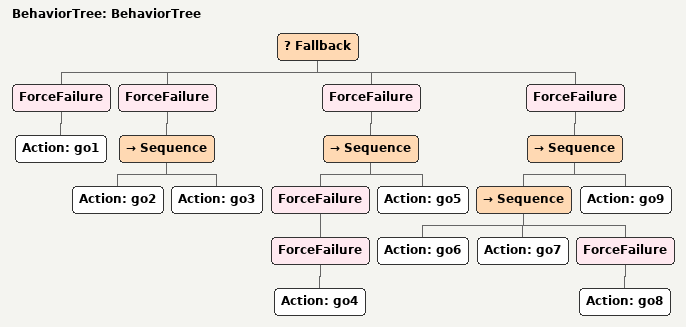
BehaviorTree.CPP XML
<?xml version="1.0"?>
<root main_tree_to_execute="BehaviorTree">
    <BehaviorTree ID="BehaviorTree">
        <Fallback>
            <ForceFailure>
                <Action ID="go1"/>
            </ForceFailure>
            <ForceFailure>
                <Sequence>
                    <Action ID="go2"/>
                    <Action ID="go3"/>
                </Sequence>
            </ForceFailure>
            <ForceFailure>
                <Sequence>
                    <ForceFailure>
                        <ForceFailure>
                            <Action ID="go4"/>
                        </ForceFailure>
                    </ForceFailure>
                    <Action ID="go5"/>
                </Sequence>
            </ForceFailure>
            <ForceFailure>
                <Sequence>
                    <Sequence>
                        <Action ID="go6"/>
                        <Action ID="go7"/>
                        <ForceFailure>
                            <Action ID="go8"/>
                        </ForceFailure>
                    </Sequence>
                    <Action ID="go9"/>
                </Sequence>
            </ForceFailure>
        </Fallback>
    </BehaviorTree>
</root>
